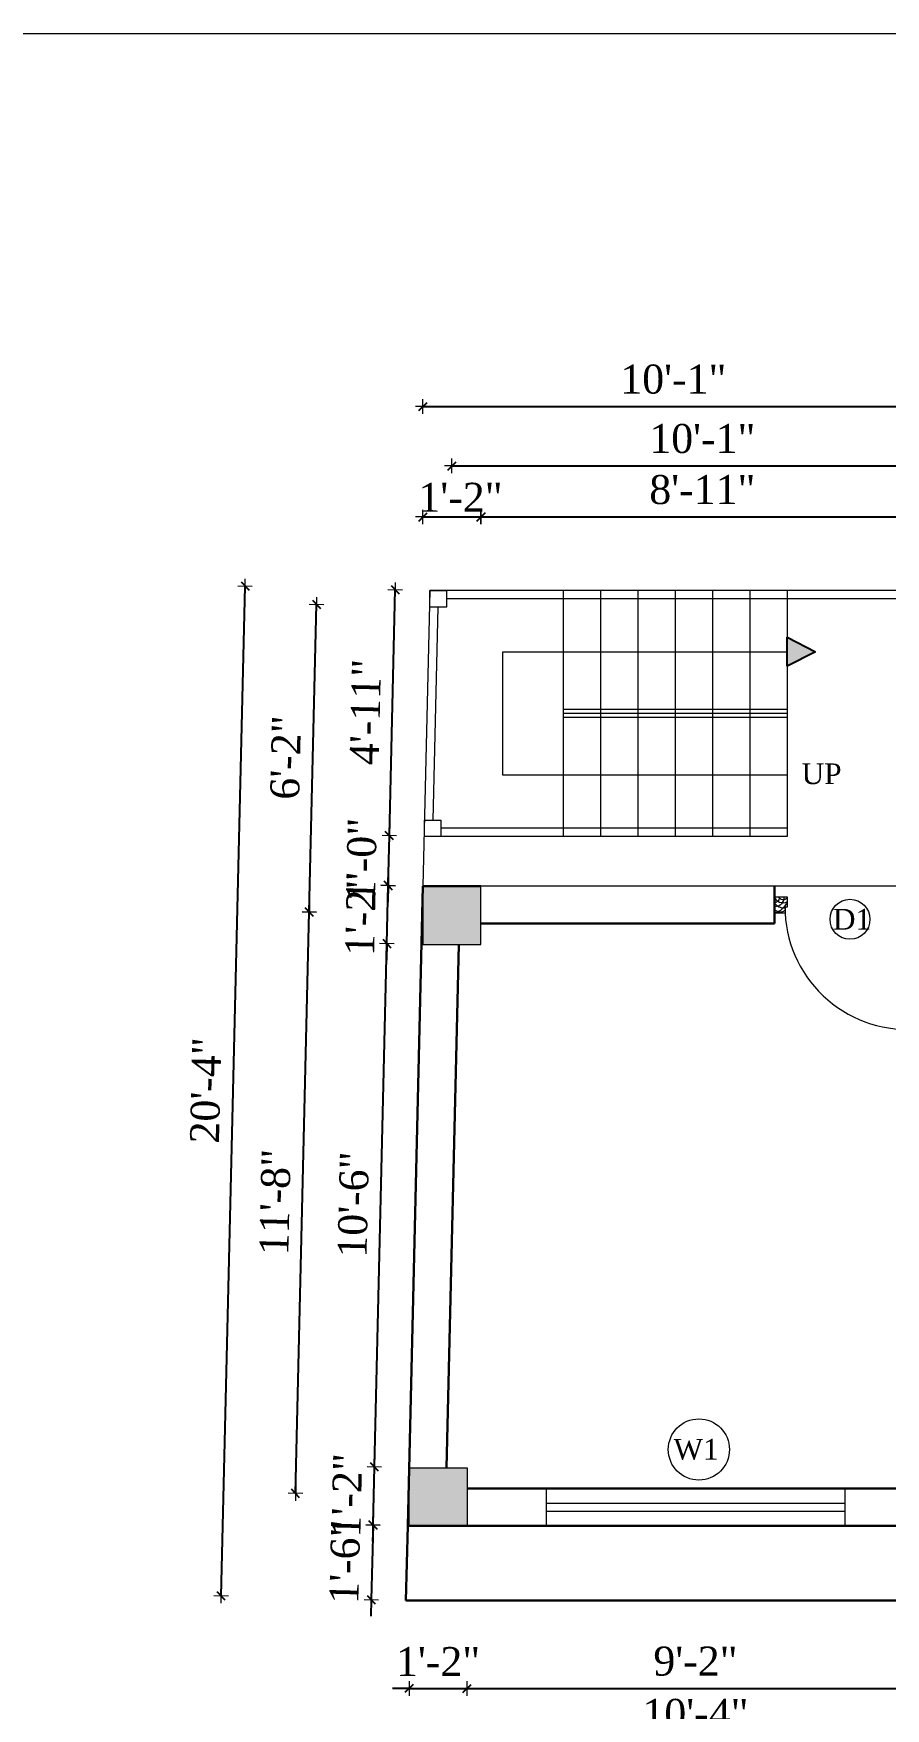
# Model space of a CAD drawing. Header units: inches. Extents: x 151827 to 346502, y -56182 to -23217.
# Drawn here: x 156108.7 to 156314.3, y -26654.1 to -26250 of the extents above; entities that cross this region are included whole.
import ezdxf

# ---------------------------------------------------------------- set-up
doc = ezdxf.new("R2010")
doc.units = ezdxf.units.IN
doc.header["$LTSCALE"] = 5
doc.header["$MEASUREMENT"] = 0
for name, color, linetype, lineweight in [('A-WALL', 7, 'Continuous', 9), ('Dimension', 7, 'Continuous', 18), ('DOOR', 62, 'Continuous', 0), ('Dw', 2, 'Continuous', 18), ('ele1', 21, 'Continuous', 20)]:
    doc.layers.add(name, color=color, linetype=linetype, lineweight=lineweight)
doc.layers.add('dim line', color=7, linetype='Continuous', lineweight=15, true_color=0xfab2b2)
doc.layers.add('TEXT', color=6, linetype='Continuous')
doc.layers.add('WALL', color=7, linetype='Continuous')
doc.styles.add('ordinary', font='times.ttf')
doc.dimstyles.new('Copy of 96', dxfattribs={"dimtxt": 7, "dimasz": 4, "dimexe": 0.5, "dimexo": 0.5, "dimgap": 3, "dimtad": 1, "dimdec": 1, "dimzin": 11, "dimdsep": 46, "dimlunit": 4, "dimtxsty": 'ordinary', "dimblk": 'OBLIQUE', "dimcen": 0.09, "dimse1": 1, "dimse2": 1, "dimclrt": 6, "dimazin": 0, "dimtfac": 1, "dimtdec": 1, "dimtix": 1, "dimtmove": 2, "dimatfit": 3, "dimldrblk": 'leader', "dimfxl": 0.5, "dimfxlon": 1, "dimtolj": 1, "dimtzin": 0, "dimarcsym": 0})

# ---------------------------------------------------------------- blocks, each defined once
blk = doc.blocks.new('oblique')
at = {"color": 0, "lineweight": -2}
blk.add_line((0.25, 0.25), (-0.25, -0.25), dxfattribs=at)
at = {"layer": 'dim line', "lineweight": 9}
for p, q in [((-0.4375, 0), (0.4375, 0)), ((0, 0.4375), (0, -0.4375))]:
    blk.add_line(p, q, dxfattribs=at)
blk = doc.blocks.new('*D418')
at = {"layer": 'A-WALL', "color": 0, "lineweight": -2, "ltscale": 50, "transparency": 16777216}
blk.add_line((156202.62, -26366.67), (156216.62, -26366.67), dxfattribs=at)
at = {"layer": 'Defpoints', "color": 0, "ltscale": 50, "transparency": 16777216}
for p in [(156216.62, -26366.67), (156202.62, -26455.78), (156216.62, -26455.78)]:
    blk.add_point(p, dxfattribs=at)
at = {"layer": 'A-WALL', "color": 0, "lineweight": -2, "ltscale": 50, "transparency": 16777216, "xscale": 4, "yscale": 4, "zscale": 4, "rotation": 180}
blk.add_blockref('oblique', (156202.62, -26366.67), dxfattribs=at)
at = {"layer": 'A-WALL', "color": 0, "lineweight": -2, "ltscale": 50, "transparency": 16777216, "xscale": 4, "yscale": 4, "zscale": 4}
blk.add_blockref('oblique', (156216.62, -26366.67), dxfattribs=at)
at = {"layer": 'A-WALL', "color": 6, "ltscale": 50, "transparency": 16777216, "insert": (156211.7, -26361.92), "char_height": 7, "attachment_point": 5, "style": 'ordinary'}
blk.add_mtext('\\A1;1\'-2"', dxfattribs=at)
blk = doc.blocks.new('_OBLIQUE')
at = {"color": 0, "linetype": 'ByBlock'}
blk.add_line((-0.5, -0.5), (0.5, 0.5), dxfattribs=at)
blk = doc.blocks.new('leader')
at = {"layer": 'Dimension'}
for p, q in [((0, -4.33), (0, 4.33)), ((-4.42, 0), (4.42, 0))]:
    blk.add_line(p, q, dxfattribs=at)
blk = doc.blocks.new('*D419')
at = {"layer": 'A-WALL', "color": 0, "lineweight": -2, "ltscale": 5, "transparency": 16777216}
blk.add_line((156216.62, -26366.67), (156323.5, -26366.67), dxfattribs=at)
at = {"layer": 'Defpoints', "color": 0, "ltscale": 5, "transparency": 16777216}
for p in [(156323.5, -26366.67), (156323.5, -26384.4), (156216.62, -26455.78)]:
    blk.add_point(p, dxfattribs=at)
at = {"layer": 'A-WALL', "color": 0, "lineweight": -2, "ltscale": 5, "transparency": 16777216, "xscale": 4, "yscale": 4, "zscale": 4, "rotation": 180}
blk.add_blockref('oblique', (156216.62, -26366.67), dxfattribs=at)
at = {"layer": 'A-WALL', "color": 0, "lineweight": -2, "ltscale": 5, "transparency": 16777216, "xscale": 4, "yscale": 4, "zscale": 4}
blk.add_blockref('oblique', (156323.5, -26366.67), dxfattribs=at)
at = {"layer": 'A-WALL', "color": 6, "ltscale": 5, "transparency": 16777216, "insert": (156270.06, -26360.11), "char_height": 7, "attachment_point": 5, "style": 'ordinary'}
blk.add_mtext('\\A1;8\'-11"', dxfattribs=at)
blk = doc.blocks.new('*D426')
at = {"layer": 'A-WALL', "color": 0, "lineweight": -2, "ltscale": 5, "transparency": 16777216}
blk.add_line((156209.62, -26354.35), (156330.5, -26354.35), dxfattribs=at)
at = {"layer": 'Defpoints', "color": 0, "ltscale": 5, "transparency": 16777216}
for p in [(156330.5, -26354.35), (156209.62, -26462.78), (156330.5, -26462.78)]:
    blk.add_point(p, dxfattribs=at)
at = {"layer": 'A-WALL', "color": 0, "lineweight": -2, "ltscale": 5, "transparency": 16777216, "xscale": 4, "yscale": 4, "zscale": 4, "rotation": 180}
blk.add_blockref('oblique', (156209.62, -26354.35), dxfattribs=at)
at = {"layer": 'A-WALL', "color": 0, "lineweight": -2, "ltscale": 5, "transparency": 16777216, "xscale": 4, "yscale": 4, "zscale": 4}
blk.add_blockref('oblique', (156330.5, -26354.35), dxfattribs=at)
at = {"layer": 'A-WALL', "color": 6, "ltscale": 5, "transparency": 16777216, "insert": (156270.06, -26347.79), "char_height": 7, "attachment_point": 5, "style": 'ordinary'}
blk.add_mtext('\\A1;10\'-1"', dxfattribs=at)
blk = doc.blocks.new('*D429')
at = {"layer": 'A-WALL', "color": 0, "lineweight": -2, "ltscale": 5, "transparency": 16777216}
blk.add_line((156202.62, -26340.02), (156323.5, -26340.02), dxfattribs=at)
at = {"layer": 'Defpoints', "color": 0, "ltscale": 5, "transparency": 16777216}
for p in [(156323.5, -26340.02), (156323.5, -26384.4), (156202.62, -26455.78)]:
    blk.add_point(p, dxfattribs=at)
at = {"layer": 'A-WALL', "color": 0, "lineweight": -2, "ltscale": 5, "transparency": 16777216, "xscale": 4, "yscale": 4, "zscale": 4, "rotation": 180}
blk.add_blockref('oblique', (156202.62, -26340.02), dxfattribs=at)
at = {"layer": 'A-WALL', "color": 0, "lineweight": -2, "ltscale": 5, "transparency": 16777216, "xscale": 4, "yscale": 4, "zscale": 4}
blk.add_blockref('oblique', (156323.5, -26340.02), dxfattribs=at)
at = {"layer": 'A-WALL', "color": 6, "ltscale": 5, "transparency": 16777216, "insert": (156263.06, -26333.46), "char_height": 7, "attachment_point": 5, "style": 'ordinary'}
blk.add_mtext('\\A1;10\'-1"', dxfattribs=at)
blk = doc.blocks.new('*D433')
at = {"layer": 'A-WALL', "color": 0, "lineweight": -2, "ltscale": 50, "transparency": 16777216}
for p, q in [((156199.29, -26649.31), (156195.29, -26649.31)), ((156199.29, -26649.31), (156213.29, -26649.31)), ((156213.29, -26649.31), (156217.29, -26649.31))]:
    blk.add_line(p, q, dxfattribs=at)
at = {"layer": 'Defpoints', "color": 0, "ltscale": 50, "transparency": 16777216}
for p in [(156199.29, -26610.06), (156213.29, -26610.06), (156213.29, -26649.31)]:
    blk.add_point(p, dxfattribs=at)
at = {"layer": 'A-WALL', "color": 0, "lineweight": -2, "ltscale": 50, "transparency": 16777216, "xscale": 4, "yscale": 4, "zscale": 4}
blk.add_blockref('oblique', (156199.29, -26649.31), dxfattribs=at)
at = {"layer": 'A-WALL', "color": 0, "lineweight": -2, "ltscale": 50, "transparency": 16777216, "xscale": 4, "yscale": 4, "zscale": 4, "rotation": 180}
blk.add_blockref('oblique', (156213.29, -26649.31), dxfattribs=at)
at = {"layer": 'A-WALL', "color": 6, "ltscale": 50, "transparency": 16777216, "insert": (156206.29, -26642.81), "char_height": 7, "attachment_point": 5, "style": 'ordinary'}
blk.add_mtext('\\A1;1\'-2"', dxfattribs=at)
blk = doc.blocks.new('*D434')
at = {"layer": 'A-WALL', "color": 0, "lineweight": -2, "ltscale": 5, "transparency": 16777216}
blk.add_line((156213.29, -26649.31), (156323.5, -26649.31), dxfattribs=at)
at = {"layer": 'Defpoints', "color": 0, "ltscale": 5, "transparency": 16777216}
for p in [(156213.29, -26610.06), (156323.5, -26610.06), (156323.5, -26649.31)]:
    blk.add_point(p, dxfattribs=at)
at = {"layer": 'A-WALL', "color": 0, "lineweight": -2, "ltscale": 5, "transparency": 16777216, "xscale": 4, "yscale": 4, "zscale": 4, "rotation": 180}
blk.add_blockref('oblique', (156213.29, -26649.31), dxfattribs=at)
at = {"layer": 'A-WALL', "color": 0, "lineweight": -2, "ltscale": 5, "transparency": 16777216, "xscale": 4, "yscale": 4, "zscale": 4}
blk.add_blockref('oblique', (156323.5, -26649.31), dxfattribs=at)
at = {"layer": 'A-WALL', "color": 6, "ltscale": 5, "transparency": 16777216, "insert": (156268.4, -26642.74), "char_height": 7, "attachment_point": 5, "style": 'ordinary'}
blk.add_mtext('\\A1;9\'-2"', dxfattribs=at)
blk = doc.blocks.new('*D443')
at = {"layer": 'A-WALL', "color": 0, "lineweight": -2, "ltscale": 5, "transparency": 16777216}
blk.add_line((156206.29, -26661.93), (156330.5, -26661.93), dxfattribs=at)
at = {"layer": 'Defpoints', "color": 0, "ltscale": 5, "transparency": 16777216}
for p in [(156206.29, -26603.06), (156330.5, -26603.06), (156330.5, -26661.93)]:
    blk.add_point(p, dxfattribs=at)
at = {"layer": 'A-WALL', "color": 0, "lineweight": -2, "ltscale": 5, "transparency": 16777216, "xscale": 4, "yscale": 4, "zscale": 4, "rotation": 180}
blk.add_blockref('oblique', (156206.29, -26661.93), dxfattribs=at)
at = {"layer": 'A-WALL', "color": 0, "lineweight": -2, "ltscale": 5, "transparency": 16777216, "xscale": 4, "yscale": 4, "zscale": 4}
blk.add_blockref('oblique', (156330.5, -26661.93), dxfattribs=at)
at = {"layer": 'A-WALL', "color": 6, "ltscale": 5, "transparency": 16777216, "insert": (156268.4, -26655.37), "char_height": 7, "attachment_point": 5, "style": 'ordinary'}
blk.add_mtext('\\A1;10\'-4"', dxfattribs=at)
blk = doc.blocks.new('*D447')
at = {"layer": 'A-WALL', "color": 0, "lineweight": -2, "ltscale": 5, "transparency": 16777216}
blk.add_line((156565.75, -26675.03), (156198.96, -26675.03), dxfattribs=at)
at = {"layer": 'Defpoints', "color": 0, "ltscale": 5, "transparency": 16777216}
for p in [(156198.96, -26610.06), (156565.75, -26610.06), (156198.96, -26675.03)]:
    blk.add_point(p, dxfattribs=at)
at = {"layer": 'A-WALL', "color": 0, "lineweight": -2, "ltscale": 5, "transparency": 16777216, "xscale": 4, "yscale": 4, "zscale": 4, "rotation": 180}
blk.add_blockref('oblique', (156198.96, -26675.03), dxfattribs=at)
at = {"layer": 'A-WALL', "color": 0, "lineweight": -2, "ltscale": 5, "transparency": 16777216, "xscale": 4, "yscale": 4, "zscale": 4}
blk.add_blockref('oblique', (156565.75, -26675.03), dxfattribs=at)
at = {"layer": 'A-WALL', "color": 6, "ltscale": 5, "transparency": 16777216, "insert": (156382.36, -26668.46), "char_height": 7, "attachment_point": 5, "style": 'ordinary'}
blk.add_mtext('\\A1;30\'-7"', dxfattribs=at)
blk = doc.blocks.new('*D502')
at = {"layer": 'A-WALL', "color": 0, "lineweight": -2, "ltscale": 50, "transparency": 16777216}
for p, q in [((156190.92, -26595.86), (156191.02, -26591.87)), ((156190.59, -26609.86), (156190.92, -26595.86)), ((156190.59, -26609.86), (156190.5, -26613.86))]:
    blk.add_line(p, q, dxfattribs=at)
at = {"layer": 'Defpoints', "color": 0, "ltscale": 50, "transparency": 16777216}
for p in [(156190.92, -26595.86), (156199.29, -26596.06), (156198.96, -26610.06)]:
    blk.add_point(p, dxfattribs=at)
at = {"layer": 'A-WALL', "color": 0, "lineweight": -2, "ltscale": 50, "transparency": 16777216, "xscale": 4, "yscale": 4, "zscale": 4}
for p, rotation in [((156190.92, -26595.86), 268.6423816929436), ((156190.59, -26609.86), 88.64238169294363)]:
    blk.add_blockref('oblique', p, dxfattribs=dict(at, rotation=rotation))
at = {"layer": 'A-WALL', "color": 6, "ltscale": 50, "transparency": 16777216, "insert": (156184.26, -26602.71), "char_height": 7, "attachment_point": 5, "rotation": 88.6424, "style": 'ordinary'}
blk.add_mtext('\\A1;1\'-2"', dxfattribs=at)
blk = doc.blocks.new('*D503')
at = {"layer": 'A-WALL', "color": 0, "lineweight": -2, "ltscale": 5, "transparency": 16777216}
blk.add_line((156190.92, -26595.86), (156193.92, -26469.57), dxfattribs=at)
at = {"layer": 'Defpoints', "color": 0, "ltscale": 5, "transparency": 16777216}
for p in [(156193.92, -26469.57), (156202.62, -26469.78), (156199.29, -26596.06)]:
    blk.add_point(p, dxfattribs=at)
at = {"layer": 'A-WALL', "color": 0, "lineweight": -2, "ltscale": 5, "transparency": 16777216, "xscale": 4, "yscale": 4, "zscale": 4}
for p, rotation in [((156193.92, -26469.57), 88.64238169298139), ((156190.92, -26595.86), 268.6423816929814)]:
    blk.add_blockref('oblique', p, dxfattribs=dict(at, rotation=rotation))
at = {"layer": 'A-WALL', "color": 6, "ltscale": 5, "transparency": 16777216, "insert": (156185.86, -26532.56), "char_height": 7, "attachment_point": 5, "rotation": 88.6424, "style": 'ordinary'}
blk.add_mtext('\\A1;10\'-6"', dxfattribs=at)
blk = doc.blocks.new('*D504')
at = {"layer": 'A-WALL', "color": 0, "lineweight": -2, "ltscale": 5, "transparency": 16777216}
for p, q in [((156194.25, -26455.58), (156194.34, -26451.58)), ((156193.92, -26469.57), (156194.25, -26455.58)), ((156193.92, -26469.57), (156193.82, -26473.57))]:
    blk.add_line(p, q, dxfattribs=at)
at = {"layer": 'Defpoints', "color": 0, "ltscale": 5, "transparency": 16777216}
for p in [(156194.25, -26455.58), (156202.62, -26455.78), (156202.62, -26469.78)]:
    blk.add_point(p, dxfattribs=at)
at = {"layer": 'A-WALL', "color": 0, "lineweight": -2, "ltscale": 5, "transparency": 16777216, "xscale": 4, "yscale": 4, "zscale": 4}
for p, rotation in [((156194.25, -26455.58), 268.6423816929814), ((156193.92, -26469.57), 88.64238169298143)]:
    blk.add_blockref('oblique', p, dxfattribs=dict(at, rotation=rotation))
at = {"layer": 'A-WALL', "color": 6, "ltscale": 5, "transparency": 16777216, "insert": (156187.58, -26462.42), "char_height": 7, "attachment_point": 5, "rotation": 88.6424, "style": 'ordinary'}
blk.add_mtext('\\A1;1\'-2"', dxfattribs=at)
blk = doc.blocks.new('*D505')
at = {"layer": 'A-WALL', "color": 0, "lineweight": -2, "ltscale": 5, "transparency": 16777216}
blk.add_line((156171.89, -26602.25), (156175.21, -26461.96), dxfattribs=at)
at = {"layer": 'Defpoints', "color": 0, "ltscale": 5, "transparency": 16777216}
for p in [(156175.21, -26461.96), (156209.62, -26462.78), (156206.29, -26603.06)]:
    blk.add_point(p, dxfattribs=at)
at = {"layer": 'A-WALL', "color": 0, "lineweight": -2, "ltscale": 5, "transparency": 16777216, "xscale": 4, "yscale": 4, "zscale": 4}
for p, rotation in [((156175.21, -26461.96), 88.64238169299772), ((156171.89, -26602.25), 268.6423816929977)]:
    blk.add_blockref('oblique', p, dxfattribs=dict(at, rotation=rotation))
at = {"layer": 'A-WALL', "color": 6, "ltscale": 5, "transparency": 16777216, "insert": (156166.99, -26531.95), "char_height": 7, "attachment_point": 5, "rotation": 88.6424, "style": 'ordinary'}
blk.add_mtext('\\A1;11\'-8"', dxfattribs=at)
blk = doc.blocks.new('*D506')
at = {"layer": 'A-WALL', "color": 0, "lineweight": -2, "ltscale": 5, "transparency": 16777216}
for p, q in [((156194.53, -26443.58), (156194.63, -26439.58)), ((156194.25, -26455.58), (156194.53, -26443.58)), ((156194.25, -26455.58), (156194.15, -26459.58))]:
    blk.add_line(p, q, dxfattribs=at)
at = {"layer": 'Defpoints', "color": 0, "ltscale": 5, "transparency": 16777216}
for p in [(156194.53, -26443.58), (156202.9, -26443.78), (156202.62, -26455.78)]:
    blk.add_point(p, dxfattribs=at)
at = {"layer": 'A-WALL', "color": 0, "lineweight": -2, "ltscale": 5, "transparency": 16777216, "xscale": 4, "yscale": 4, "zscale": 4}
for p, rotation in [((156194.53, -26443.58), 268.6423816929814), ((156194.25, -26455.58), 88.64238169298143)]:
    blk.add_blockref('oblique', p, dxfattribs=dict(at, rotation=rotation))
at = {"layer": 'A-WALL', "color": 6, "ltscale": 5, "transparency": 16777216, "insert": (156187.83, -26449.43), "char_height": 7, "attachment_point": 5, "rotation": 88.6424, "style": 'ordinary'}
blk.add_mtext('\\A1;1\'-0"', dxfattribs=at)
blk = doc.blocks.new('*D507')
at = {"layer": 'A-WALL', "color": 0, "lineweight": -2, "ltscale": 5, "transparency": 16777216}
for p, q in [((156190.59, -26609.86), (156190.69, -26605.87)), ((156190.59, -26609.86), (156190.17, -26627.86)), ((156190.17, -26627.86), (156190.07, -26631.86))]:
    blk.add_line(p, q, dxfattribs=at)
at = {"layer": 'Defpoints', "color": 0, "ltscale": 5, "transparency": 16777216}
for p in [(156198.96, -26610.06), (156190.17, -26627.86), (156198.53, -26628.06)]:
    blk.add_point(p, dxfattribs=at)
at = {"layer": 'A-WALL', "color": 0, "lineweight": -2, "ltscale": 5, "transparency": 16777216, "xscale": 4, "yscale": 4, "zscale": 4}
for p, rotation in [((156190.59, -26609.86), 268.6423816929814), ((156190.17, -26627.86), 88.64238169298139)]:
    blk.add_blockref('oblique', p, dxfattribs=dict(at, rotation=rotation))
at = {"layer": 'A-WALL', "color": 6, "ltscale": 5, "transparency": 16777216, "insert": (156183.82, -26618.71), "char_height": 7, "attachment_point": 5, "rotation": 88.6424, "style": 'ordinary'}
blk.add_mtext('\\A1;1\'-6"', dxfattribs=at)
blk = doc.blocks.new('*D508')
at = {"layer": 'A-WALL', "color": 0, "lineweight": -2, "ltscale": 5, "transparency": 16777216}
blk.add_line((156175.21, -26461.96), (156176.97, -26387.76), dxfattribs=at)
at = {"layer": 'Defpoints', "color": 0, "ltscale": 5, "transparency": 16777216}
for p in [(156176.97, -26387.76), (156330.5, -26391.4), (156209.62, -26462.78)]:
    blk.add_point(p, dxfattribs=at)
at = {"layer": 'A-WALL', "color": 0, "lineweight": -2, "ltscale": 5, "transparency": 16777216, "xscale": 4, "yscale": 4, "zscale": 4}
for p, rotation in [((156176.97, -26387.76), 88.64238169298139), ((156175.21, -26461.96), 268.6423816929814)]:
    blk.add_blockref('oblique', p, dxfattribs=dict(at, rotation=rotation))
at = {"layer": 'A-WALL', "color": 6, "ltscale": 5, "transparency": 16777216, "insert": (156169.54, -26424.71), "char_height": 7, "attachment_point": 5, "rotation": 88.6424, "style": 'ordinary'}
blk.add_mtext('\\A1;6\'-2"', dxfattribs=at)
blk = doc.blocks.new('*D509')
at = {"layer": 'A-WALL', "color": 0, "lineweight": -2, "ltscale": 5, "transparency": 16777216}
blk.add_line((156153.93, -26627.01), (156159.71, -26383.34), dxfattribs=at)
at = {"layer": 'Defpoints', "color": 0, "ltscale": 5, "transparency": 16777216}
for p in [(156159.71, -26383.34), (156204.31, -26384.4), (156198.53, -26628.06)]:
    blk.add_point(p, dxfattribs=at)
at = {"layer": 'A-WALL', "color": 0, "lineweight": -2, "ltscale": 5, "transparency": 16777216, "xscale": 4, "yscale": 4, "zscale": 4}
for p, rotation in [((156159.71, -26383.34), 88.64238169298139), ((156153.93, -26627.01), 268.6423816929814)]:
    blk.add_blockref('oblique', p, dxfattribs=dict(at, rotation=rotation))
at = {"layer": 'A-WALL', "color": 6, "ltscale": 5, "transparency": 16777216, "insert": (156150.26, -26505.02), "char_height": 7, "attachment_point": 5, "rotation": 88.6424, "style": 'ordinary'}
blk.add_mtext('\\A1;20\'-4"', dxfattribs=at)
blk = doc.blocks.new('*D510')
at = {"layer": 'A-WALL', "color": 0, "lineweight": -2, "ltscale": 5, "transparency": 16777216}
blk.add_line((156194.53, -26443.58), (156195.94, -26384.2), dxfattribs=at)
at = {"layer": 'Defpoints', "color": 0, "ltscale": 5, "transparency": 16777216}
for p in [(156195.94, -26384.2), (156204.31, -26384.4), (156202.9, -26443.78)]:
    blk.add_point(p, dxfattribs=at)
at = {"layer": 'A-WALL', "color": 0, "lineweight": -2, "ltscale": 5, "transparency": 16777216, "xscale": 4, "yscale": 4, "zscale": 4}
for p, rotation in [((156195.94, -26384.2), 88.64238169298139), ((156194.53, -26443.58), 268.6423816929814)]:
    blk.add_blockref('oblique', p, dxfattribs=dict(at, rotation=rotation))
at = {"layer": 'A-WALL', "color": 6, "ltscale": 5, "transparency": 16777216, "insert": (156188.74, -26413.74), "char_height": 7, "attachment_point": 5, "rotation": 88.6424, "style": 'ordinary'}
blk.add_mtext('\\A1;4\'-11"', dxfattribs=at)
blk = doc.blocks.new('A$C27B36B59')
at = {"layer": 'DOOR'}
for p, q in [((0, 4), (0, 0)), ((2.5, 4), (0, 4)), ((0, 0), (3, 0)), ((2.5, 2.5), (2.5, 4)), ((3, 2.5), (2.5, 2.5)), ((3, 0), (3, 2.5))]:
    blk.add_line(p, q, dxfattribs=at)
for centre, radius, start, end in [((-1.4, -0.54), 4.75, 22.1411, 72.838), ((1.34, 2.09), 1.64, 45.138, 144.8948), ((2.21, 0.3), 2.49, 83.3149, 152.658), ((0.13, 0.37), 2.05, 349.4875, 93.6805), ((1.96, -0.47), 2.01, 58.7447, 166.495), ((-0.06, 0.32), 1.13, 343.542, 86.947), ((2.08, -0.4), 1.17, 38.2816, 160.1519)]:
    blk.add_arc(centre, radius, start, end, dxfattribs=at)
blk = doc.blocks.new('D2')
at = {"layer": 'DOOR'}
for p, q in [((74473.95, 24047.59), (74473.95, 24018.09)), ((74473.95, 24047.59), (74475.45, 24047.59)), ((74475.45, 24047.59), (74475.45, 24018.13))]:
    blk.add_line(p, q, dxfattribs=at)
blk.add_arc((74473.95, 24047.59), 29.5, 180, 272.9146, dxfattribs=at)
at = {"layer": 'DOOR', "xscale": -1, "rotation": 180}
blk.add_blockref('A$C27B36B59', (74441.95, 24050.09), dxfattribs=at)
at = {"layer": 'DOOR', "rotation": 180}
blk.add_blockref('A$C27B36B59', (74477.95, 24050.09), dxfattribs=at)

msp = doc.modelspace()

# ---------------------------------------------------------------- hatches: boundary and pattern name
at = {"ltscale": 5}
msp.add_hatch(color=256, dxfattribs=at).paths.add_polyline_path([(156290.5, -26402.67), (156290.5, -26395.66), (156297.39, -26399.24)])
at = {"layer": 'WALL', "linetype": 'ByBlock', "ltscale": 5, "true_color": 0xf8991e}
h = msp.add_hatch(color=30, dxfattribs=at)
h.dxf.hatch_style = 1
h.paths.add_polyline_path([(156202.62, -26469.78), (156216.62, -26469.78), (156216.62, -26455.78), (156202.62, -26455.78)])
h = msp.add_hatch(color=30, dxfattribs=at)
h.dxf.hatch_style = 1
h.paths.add_polyline_path([(156199.29, -26596.06), (156199.29, -26610.06), (156213.29, -26610.06), (156213.29, -26596.06)])

# ---------------------------------------------------------------- linework, layer by layer
at = {"ltscale": 5}
for p, q in [((156290.5, -26402.67, -72.71), (156290.5, -26395.66, -72.71)), ((156290.5, -26395.66, -72.71), (156297.39, -26399.24, -72.71)), ((156297.39, -26399.24, -72.71), (156290.5, -26402.67, -72.71))]:
    msp.add_line(p, q, dxfattribs=at)
at = {"layer": 'A-WALL', "ltscale": 5}
for p, q in [((156204.31, -26384.4, -72.71), (156202.62, -26455.78, -72.71)), ((156323.5, -26384.4, -72.71), (156204.31, -26384.4, -72.71)), ((156319.5, -26386.4, -72.71), (156208.31, -26386.4, -72.71)), ((156236.5, -26384.4, -72.71), (156236.5, -26443.78, -72.71)), ((156245.5, -26384.4, -72.71), (156245.5, -26443.78, -72.71)), ((156254.5, -26384.4, -72.71), (156254.5, -26443.78, -72.71)), ((156263.5, -26384.4, -72.71), (156263.5, -26443.78, -72.71)), ((156272.5, -26384.4, -72.71), (156272.5, -26443.78, -72.71)), ((156281.5, -26384.4, -72.71), (156281.5, -26443.78, -72.71)), ((156290.5, -26384.4, -72.71), (156290.5, -26414.09, -72.71)), ((156206.21, -26388.4, -72.71), (156205, -26439.78, -72.71)), ((156221.88, -26428.93, -72.71), (156221.88, -26399.24, -72.71)), ((156221.88, -26399.24, -72.71), (156290.5, -26399.24, -72.71)), ((156290.5, -26413.09, -72.71), (156236.5, -26413.09, -72.71)), ((156290.5, -26414.09, -72.71), (156236.5, -26414.09, -72.71)), ((156290.5, -26415.09, -72.71), (156236.5, -26415.09, -72.71)), ((156290.5, -26414.09, -72.71), (156290.5, -26443.78, -72.71)), ((156290.5, -26428.93, -72.71), (156221.88, -26428.93, -72.71)), ((156290.5, -26443.78, -72.71), (156202.9, -26443.78, -72.71)), ((156290.5, -26441.78, -72.71), (156206.99, -26441.78, -72.71)), ((156323.5, -26455.78, -72.71), (156202.62, -26455.78, -72.71)), ((156232.4, -26601.06, -72.71), (156232.4, -26610.06, -72.71)), ((156304.4, -26601.06, -72.71), (156304.4, -26610.06, -72.71))]:
    msp.add_line(p, q, dxfattribs=at)
at = {"layer": 'A-WALL', "lineweight": 30}
for p, q in [((156202.62, -26455.78, -72.71), (156198.96, -26610.06, -72.71)), ((156216.62, -26455.78, -72.71), (156202.62, -26455.78, -72.71)), ((156287.5, -26464.78, -72.71), (156287.5, -26455.78, -72.71)), ((156216.62, -26464.78, -72.71), (156287.5, -26464.78, -72.71)), ((156211.29, -26469.78, -72.71), (156208.29, -26596.06, -72.71)), ((156323.5, -26601.06, -72.71), (156213.29, -26601.06, -72.71)), ((156198.96, -26610.06, -72.71), (156198.53, -26628.06, -72.71)), ((156566.08, -26610.06, -72.71), (156198.96, -26610.06, -72.71)), ((156554.45, -26628.06, -72.71), (156198.53, -26628.06, -72.71))]:
    msp.add_line(p, q, dxfattribs=at)
at = {"layer": 'A-WALL', "ltscale": 5, "elevation": -72.71}
for points in [[(156204.31, -26384.4), (156208.31, -26384.4), (156208.31, -26388.4), (156204.31, -26388.4)], [(156202.99, -26439.78), (156206.99, -26439.78), (156206.99, -26443.78), (156202.99, -26443.78)], [(156202.62, -26469.78), (156216.62, -26469.78), (156216.62, -26455.78), (156202.62, -26455.78)], [(156199.29, -26596.06), (156213.29, -26596.06), (156213.29, -26610.06), (156199.29, -26610.06)]]:
    msp.add_lwpolyline(points, close=True, dxfattribs=at)
at = {"layer": 'A-WALL', "ltscale": 5}
for centre, radius in [((156305.68, -26463.73, -72.71), 4.82), ((156269.22, -26591.64, -72.71), 7.38)]:
    msp.add_circle(centre, radius, dxfattribs=at)
at = {"layer": 'Dw', "color": 3}
for p, q in [((156232.4, -26604.56, -72.71), (156304.4, -26604.56, -72.71)), ((156232.4, -26606.56, -72.71), (156304.4, -26606.56, -72.71))]:
    msp.add_line(p, q, dxfattribs=at)
at = {"layer": 'ele1', "elevation": -72.71}
msp.add_lwpolyline([(155380.93, -26250.03), (158465.9, -26250.03), (158465.9, -28405.37), (155380.93, -28405.37)], close=True, dxfattribs=at)
msp.add_lwpolyline([(155380.93, -26250.03), (158465.9, -26250.03), (158465.9, -28405.37), (155380.93, -28405.37)], close=True, dxfattribs=at)

# ---------------------------------------------------------------- block references
at = {"layer": 'WALL', "color": 2, "linetype": 'ByBlock'}
msp.add_blockref('D2', (81845.55, -50508.37, -72.71), dxfattribs=at)

# ---------------------------------------------------------------- texts
at = {"layer": 'TEXT', "style": 'ordinary'}
for s, p in [('UP', (156294, -26431.12, -72.71)), ('D1', (156301.56, -26466.22, -72.71)), ('W1', (156263.1, -26594.09, -72.71))]:
    msp.add_text(s, height=5, dxfattribs=at).set_placement(p)

# ---------------------------------------------------------------- dimensions: what is measured, and where the dimension line sits
at = {"layer": 'A-WALL', "ltscale": 5}
for base, p1, p2, picture, middle in [((156323.5, -26340.02, -72.71), (156202.62, -26455.78, -72.71), (156323.5, -26384.4, -72.71), '*D429', (156263.06, -26333.46, -72.71)), ((156330.5, -26354.35, -72.71), (156209.62, -26462.78, -72.71), (156330.5, -26462.78, -72.71), '*D426', (156270.06, -26347.79, -72.71)), ((156323.5, -26366.67, -72.71), (156216.62, -26455.78, -72.71), (156323.5, -26384.4, -72.71), '*D419', (156270.06, -26360.11, -72.71)), ((156330.5, -26661.93, -72.71), (156206.29, -26603.06, -72.71), (156330.5, -26603.06, -72.71), '*D443', (156268.4, -26655.37, -72.71)), ((156198.96, -26675.03, -72.71), (156565.75, -26610.06, -72.71), (156198.96, -26610.06, -72.71), '*D447', (156382.36, -26668.46, -72.71)), ((156323.5, -26649.31, -72.71), (156213.29, -26610.06, -72.71), (156323.5, -26610.06, -72.71), '*D434', (156268.4, -26642.74, -72.71))]:
    dim = msp.add_linear_dim(base=base, p1=p1, p2=p2, dimstyle='Copy of 96', override={"dimdec": 0, "dimblk": 'oblique', "dimtdec": 0, "dimarcsym": 1}, dxfattribs=at)
    dim.commit()
    dim.dimension.update_dxf_attribs({"geometry": picture, "text_midpoint": middle})
at = {"layer": 'A-WALL', "ltscale": 50}
dim = msp.add_linear_dim(base=(156216.62, -26366.67, -72.71), p1=(156202.62, -26455.78, -72.71), p2=(156216.62, -26455.78, -72.71), dimstyle='Copy of 96', override={"dimdec": 0, "dimblk": 'oblique', "dimtdec": 0, "dimarcsym": 1}, dxfattribs=at)
dim.commit()
dim.dimension.update_dxf_attribs({"geometry": '*D418', "text_midpoint": (156211.7, -26361.92, -72.71), "dimtype": 160})
at = {"layer": 'A-WALL', "ltscale": 5}
for base, p1, p2, picture, middle in [((156159.71, -26383.34, -72.71), (156198.53, -26628.06, -72.71), (156204.31, -26384.4, -72.71), '*D509', (156150.26, -26505.02, -72.71)), ((156195.94, -26384.2, -72.71), (156202.9, -26443.78, -72.71), (156204.31, -26384.4, -72.71), '*D510', (156188.74, -26413.74, -72.71)), ((156176.97, -26387.76, -72.71), (156209.62, -26462.78, -72.71), (156330.5, -26391.4, -72.71), '*D508', (156169.54, -26424.71, -72.71)), ((156194.53, -26443.58, -72.71), (156202.62, -26455.78, -72.71), (156202.9, -26443.78, -72.71), '*D506', (156187.83, -26449.43, -72.71)), ((156194.25, -26455.58, -72.71), (156202.62, -26469.78, -72.71), (156202.62, -26455.78, -72.71), '*D504', (156187.58, -26462.42, -72.71)), ((156193.92, -26469.57, -72.71), (156199.29, -26596.06, -72.71), (156202.62, -26469.78, -72.71), '*D503', (156185.86, -26532.56, -72.71)), ((156190.17, -26627.86, -72.71), (156198.96, -26610.06, -72.71), (156198.53, -26628.06, -72.71), '*D507', (156183.82, -26618.71, -72.71))]:
    dim = msp.add_linear_dim(base=base, p1=p1, p2=p2, angle=268.6424, dimstyle='Copy of 96', override={"dimdec": 0, "dimblk": 'oblique', "dimtdec": 0, "dimarcsym": 1}, dxfattribs=at)
    dim.commit()
    dim.dimension.update_dxf_attribs({"geometry": picture, "text_midpoint": middle})
dim = msp.add_aligned_dim(p1=(156206.29, -26603.06, -72.71), p2=(156209.62, -26462.78, -72.71), distance=34.41, dimstyle='Copy of 96', override={"dimdec": 0, "dimblk": 'oblique', "dimtdec": 0, "dimarcsym": 1}, dxfattribs=at)
dim.commit()
dim.dimension.update_dxf_attribs({"geometry": '*D505', "text_midpoint": (156166.99, -26531.95, -72.71)})
at = {"layer": 'A-WALL', "ltscale": 50}
dim = msp.add_aligned_dim(p1=(156198.96, -26610.06, -72.71), p2=(156199.29, -26596.06, -72.71), distance=8.37, dimstyle='Copy of 96', override={"dimdec": 0, "dimblk": 'oblique', "dimtdec": 0, "dimarcsym": 1}, dxfattribs=at)
dim.commit()
dim.dimension.update_dxf_attribs({"geometry": '*D502', "text_midpoint": (156184.26, -26602.71, -72.71)})
dim = msp.add_linear_dim(base=(156213.29, -26649.31, -72.71), p1=(156199.29, -26610.06, -72.71), p2=(156213.29, -26610.06, -72.71), dimstyle='Copy of 96', override={"dimdec": 0, "dimblk": 'oblique', "dimtdec": 0, "dimarcsym": 1}, dxfattribs=at)
dim.commit()
dim.dimension.update_dxf_attribs({"geometry": '*D433', "text_midpoint": (156206.29, -26642.81, -72.71)})

doc.saveas('drawing.dxf')
